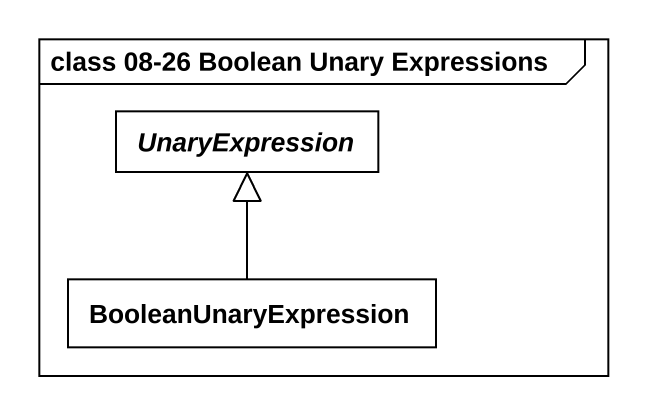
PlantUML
@startuml
mainframe class 08-26 Boolean Unary Expressions
hide circle
hide empty members
abstract class UnaryExpression
class BooleanUnaryExpression
BooleanUnaryExpression -up-|> UnaryExpression
@enduml
